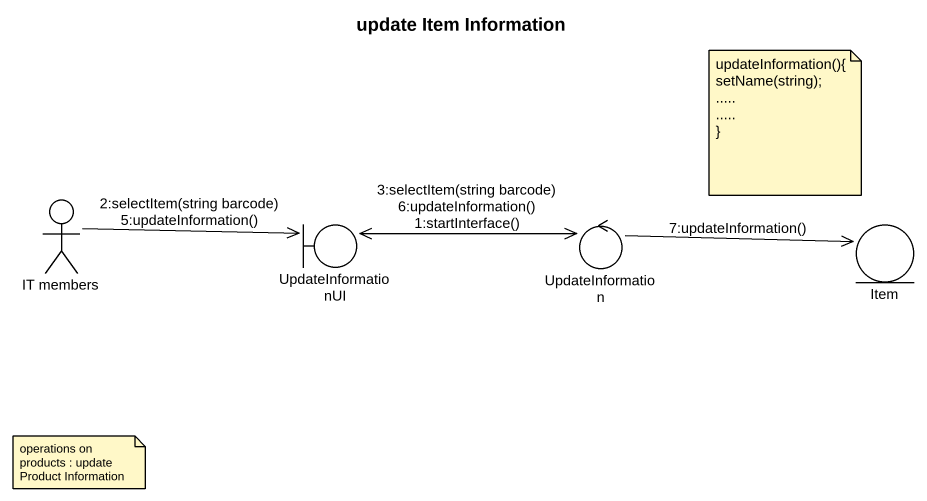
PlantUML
@startuml
title update Item Information
actor "IT members" as IT_members
boundary UpdateInformationUI
control UpdateInformation
entity Item
IT_members -right-> UpdateInformationUI : 2:selectItem(string barcode) 5:updateInformation()
UpdateInformationUI <-right-> UpdateInformation : 3:selectItem(string barcode) 6:updateInformation() 1:startInterface()
UpdateInformation -right-> Item : 7:updateInformation()
note as N1
  updateInformation(){
  setName(string);
  ~.....
  ~.....
  ~}
end note
note as N2
  operations on products : update Product Information
end note
@enduml
